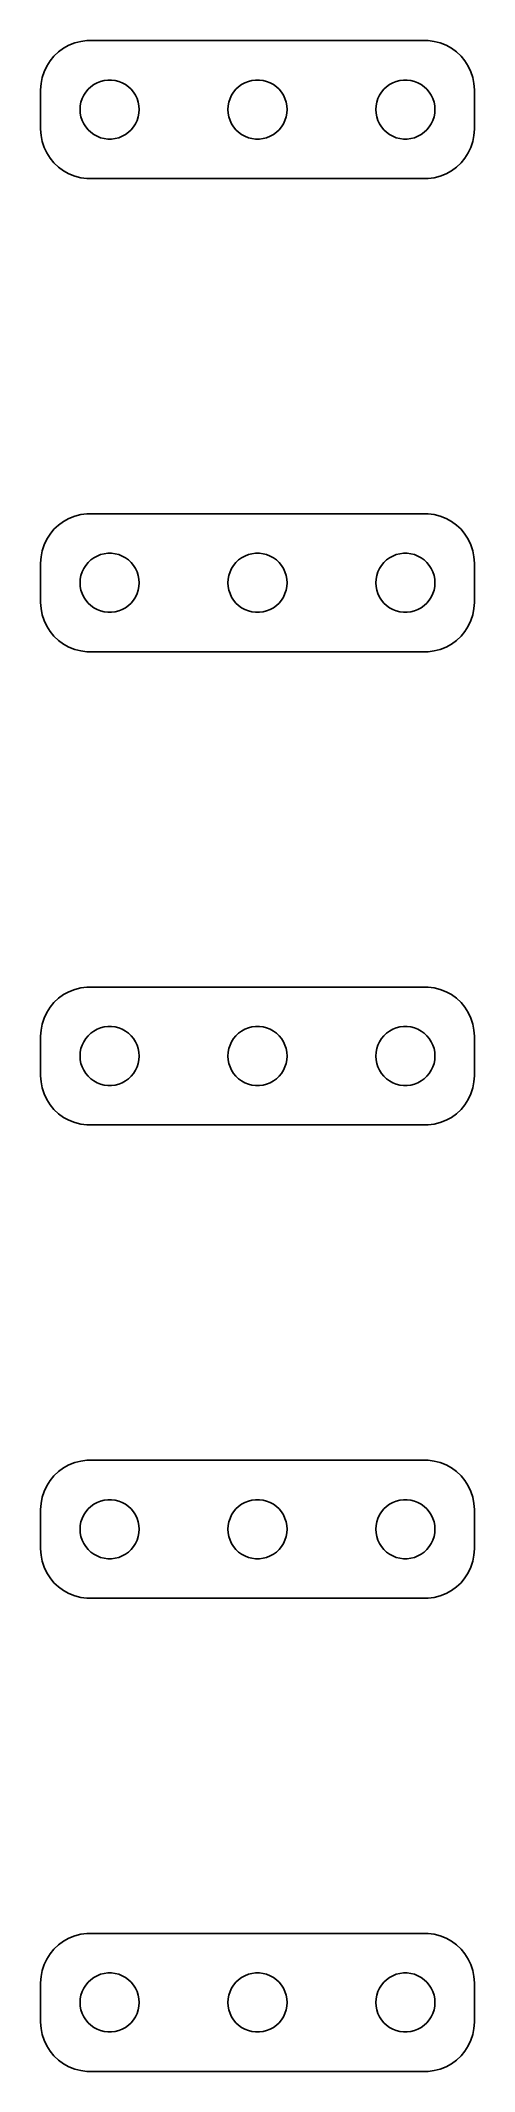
# Model space of a CAD drawing. Header units: metres. Extents: x -11 to 11, y 117 to 219.
import ezdxf

# ---------------------------------------------------------------- set-up
doc = ezdxf.new("R2010")
doc.units = ezdxf.units.M

msp = doc.modelspace()

# ---------------------------------------------------------------- linework, layer by layer
for p, q in [((-9.27254, 219.378), (-9.56444, 219.262)), ((-8.96844, 219.456), (-9.27254, 219.378)), ((-8.65697, 219.495), (-8.96844, 219.456)), ((8.65697, 219.495), (-8.65697, 219.495)), ((8.96844, 219.456), (8.65697, 219.495)), ((9.27254, 219.378), (8.96844, 219.456)), ((9.56444, 219.262), (9.27254, 219.378)), ((-10.5225, 218.469), (-10.6908, 218.204)), ((-10.3224, 218.711), (-10.5225, 218.469)), ((-10.0936, 218.926), (-10.3224, 218.711)), ((-9.83955, 219.111), (-10.0936, 218.926)), ((-9.56444, 219.262), (-9.83955, 219.111)), ((9.83955, 219.111), (9.56444, 219.262)), ((10.0936, 218.926), (9.83955, 219.111)), ((10.3224, 218.711), (10.0936, 218.926)), ((10.5225, 218.469), (10.3224, 218.711)), ((10.6908, 218.204), (10.5225, 218.469)), ((-10.9803, 217.313), (-11, 217)), ((-10.9214, 217.622), (-10.9803, 217.313)), ((-10.8244, 217.92), (-10.9214, 217.622)), ((-10.6908, 218.204), (-10.8244, 217.92)), ((-8.30373, 217.266), (-8.13866, 217.357)), ((-8.13866, 217.357), (-7.96352, 217.427)), ((-7.96352, 217.427), (-7.78107, 217.473)), ((-7.78107, 217.473), (-7.59418, 217.497)), ((-7.59418, 217.497), (-7.40581, 217.497)), ((-7.40581, 217.497), (-7.21892, 217.473)), ((-7.21892, 217.473), (-7.03647, 217.427)), ((-7.03647, 217.427), (-6.86133, 217.357)), ((-6.86133, 217.357), (-6.69626, 217.266)), ((-0.803726, 217.266), (-0.638657, 217.357)), ((-0.638657, 217.357), (-0.463516, 217.427)), ((-0.463516, 217.427), (-0.281067, 217.473)), ((-0.281067, 217.473), (-0.094177, 217.497)), ((-0.094177, 217.497), (0.094177, 217.497)), ((0.094177, 217.497), (0.281067, 217.473)), ((0.281067, 217.473), (0.463516, 217.427)), ((0.463516, 217.427), (0.638657, 217.357)), ((0.638657, 217.357), (0.803726, 217.266)), ((6.69626, 217.266), (6.86133, 217.357)), ((6.86133, 217.357), (7.03647, 217.427)), ((7.03647, 217.427), (7.21892, 217.473)), ((7.21892, 217.473), (7.40581, 217.497)), ((7.40581, 217.497), (7.59418, 217.497)), ((7.59418, 217.497), (7.78107, 217.473)), ((7.78107, 217.473), (7.96352, 217.427)), ((7.96352, 217.427), (8.13866, 217.357)), ((8.13866, 217.357), (8.30373, 217.266)), ((10.8244, 217.92), (10.6908, 218.204)), ((10.9214, 217.622), (10.8244, 217.92)), ((10.9803, 217.313), (10.9214, 217.622)), ((11, 217), (10.9803, 217.313)), ((-11, 217), (-11, 215)), ((-8.98816, 216.188), (-8.95287, 216.373)), ((-8.95287, 216.373), (-8.89465, 216.552)), ((-8.89465, 216.552), (-8.81445, 216.723)), ((-8.81445, 216.723), (-8.71352, 216.882)), ((-8.71352, 216.882), (-8.59344, 217.027)), ((-8.59344, 217.027), (-8.45613, 217.156)), ((-8.45613, 217.156), (-8.30373, 217.266)), ((-6.69626, 217.266), (-6.54385, 217.156)), ((-6.54385, 217.156), (-6.40654, 217.027)), ((-6.40654, 217.027), (-6.28647, 216.882)), ((-6.28647, 216.882), (-6.18553, 216.723)), ((-6.18553, 216.723), (-6.10533, 216.552)), ((-6.10533, 216.552), (-6.04712, 216.373)), ((-6.04712, 216.373), (-6.01183, 216.188)), ((-1.48816, 216.188), (-1.45287, 216.373)), ((-1.45287, 216.373), (-1.39465, 216.552)), ((-1.39465, 216.552), (-1.31445, 216.723)), ((-1.31445, 216.723), (-1.21352, 216.882)), ((-1.21352, 216.882), (-1.09344, 217.027)), ((-1.09344, 217.027), (-0.956131, 217.156)), ((-0.956131, 217.156), (-0.803726, 217.266)), ((0.803726, 217.266), (0.956131, 217.156)), ((0.956131, 217.156), (1.09344, 217.027)), ((1.09344, 217.027), (1.21352, 216.882)), ((1.21352, 216.882), (1.31445, 216.723)), ((1.31445, 216.723), (1.39465, 216.552)), ((1.39465, 216.552), (1.45287, 216.373)), ((1.45287, 216.373), (1.48816, 216.188)), ((6.01183, 216.188), (6.04712, 216.373)), ((6.04712, 216.373), (6.10533, 216.552)), ((6.10533, 216.552), (6.18553, 216.723)), ((6.18553, 216.723), (6.28647, 216.882)), ((6.28647, 216.882), (6.40654, 217.027)), ((6.40654, 217.027), (6.54385, 217.156)), ((6.54385, 217.156), (6.69626, 217.266)), ((8.30373, 217.266), (8.45613, 217.156)), ((8.45613, 217.156), (8.59344, 217.027)), ((8.59344, 217.027), (8.71352, 216.882)), ((8.71352, 216.882), (8.81445, 216.723)), ((8.81445, 216.723), (8.89465, 216.552)), ((8.89465, 216.552), (8.95287, 216.373)), ((8.95287, 216.373), (8.98816, 216.188)), ((11, 215), (11, 217)), ((-9, 216), (-8.98816, 216.188)), ((-8.98816, 215.812), (-9, 216)), ((-8.95287, 215.627), (-8.98816, 215.812)), ((-8.89465, 215.448), (-8.95287, 215.627)), ((-8.81445, 215.277), (-8.89465, 215.448)), ((-8.71352, 215.118), (-8.81445, 215.277)), ((-6.18553, 215.277), (-6.28647, 215.118)), ((-6.10533, 215.448), (-6.18553, 215.277)), ((-6.04712, 215.627), (-6.10533, 215.448)), ((-6.01183, 215.812), (-6.04712, 215.627)), ((-6.01183, 216.188), (-6, 216)), ((-6, 216), (-6.01183, 215.812)), ((-1.5, 216), (-1.48816, 216.188)), ((-1.48816, 215.812), (-1.5, 216)), ((-1.45287, 215.627), (-1.48816, 215.812)), ((-1.39465, 215.448), (-1.45287, 215.627)), ((-1.31445, 215.277), (-1.39465, 215.448)), ((-1.21352, 215.118), (-1.31445, 215.277)), ((1.31445, 215.277), (1.21352, 215.118)), ((1.39465, 215.448), (1.31445, 215.277)), ((1.45287, 215.627), (1.39465, 215.448)), ((1.48816, 215.812), (1.45287, 215.627)), ((1.48816, 216.188), (1.5, 216)), ((1.5, 216), (1.48816, 215.812)), ((6, 216), (6.01183, 216.188)), ((6.01183, 215.812), (6, 216)), ((6.04712, 215.627), (6.01183, 215.812)), ((6.10533, 215.448), (6.04712, 215.627)), ((6.18553, 215.277), (6.10533, 215.448)), ((6.28647, 215.118), (6.18553, 215.277)), ((8.81445, 215.277), (8.71352, 215.118)), ((8.89465, 215.448), (8.81445, 215.277)), ((8.95287, 215.627), (8.89465, 215.448)), ((8.98816, 215.812), (8.95287, 215.627)), ((8.98816, 216.188), (9, 216)), ((9, 216), (8.98816, 215.812)), ((-11, 215), (-10.9803, 214.687)), ((-10.9803, 214.687), (-10.9214, 214.378)), ((-10.9214, 214.378), (-10.8244, 214.08)), ((-8.59344, 214.973), (-8.71352, 215.118)), ((-8.45613, 214.844), (-8.59344, 214.973)), ((-8.30373, 214.734), (-8.45613, 214.844)), ((-8.13866, 214.643), (-8.30373, 214.734)), ((-7.96352, 214.573), (-8.13866, 214.643)), ((-7.78107, 214.527), (-7.96352, 214.573)), ((-7.59418, 214.503), (-7.78107, 214.527)), ((-7.40581, 214.503), (-7.59418, 214.503)), ((-7.21892, 214.527), (-7.40581, 214.503)), ((-7.03647, 214.573), (-7.21892, 214.527)), ((-6.86133, 214.643), (-7.03647, 214.573)), ((-6.69626, 214.734), (-6.86133, 214.643)), ((-6.54385, 214.844), (-6.69626, 214.734)), ((-6.40654, 214.973), (-6.54385, 214.844)), ((-6.28647, 215.118), (-6.40654, 214.973)), ((-1.09344, 214.973), (-1.21352, 215.118)), ((-0.956131, 214.844), (-1.09344, 214.973)), ((-0.803726, 214.734), (-0.956131, 214.844)), ((-0.638657, 214.643), (-0.803726, 214.734)), ((-0.463516, 214.573), (-0.638657, 214.643)), ((-0.281067, 214.527), (-0.463516, 214.573)), ((-0.094177, 214.503), (-0.281067, 214.527)), ((0.094177, 214.503), (-0.094177, 214.503)), ((0.281067, 214.527), (0.094177, 214.503)), ((0.463516, 214.573), (0.281067, 214.527)), ((0.638657, 214.643), (0.463516, 214.573)), ((0.803726, 214.734), (0.638657, 214.643)), ((0.956131, 214.844), (0.803726, 214.734)), ((1.09344, 214.973), (0.956131, 214.844)), ((1.21352, 215.118), (1.09344, 214.973)), ((6.40654, 214.973), (6.28647, 215.118)), ((6.54385, 214.844), (6.40654, 214.973)), ((6.69626, 214.734), (6.54385, 214.844)), ((6.86133, 214.643), (6.69626, 214.734)), ((7.03647, 214.573), (6.86133, 214.643)), ((7.21892, 214.527), (7.03647, 214.573)), ((7.40581, 214.503), (7.21892, 214.527)), ((7.59418, 214.503), (7.40581, 214.503)), ((7.78107, 214.527), (7.59418, 214.503)), ((7.96352, 214.573), (7.78107, 214.527)), ((8.13866, 214.643), (7.96352, 214.573)), ((8.30373, 214.734), (8.13866, 214.643)), ((8.45613, 214.844), (8.30373, 214.734)), ((8.59344, 214.973), (8.45613, 214.844)), ((8.71352, 215.118), (8.59344, 214.973)), ((10.8244, 214.08), (10.9214, 214.378)), ((10.9214, 214.378), (10.9803, 214.687)), ((10.9803, 214.687), (11, 215)), ((-10.8244, 214.08), (-10.6908, 213.796)), ((-10.6908, 213.796), (-10.5225, 213.531)), ((-10.5225, 213.531), (-10.3224, 213.289)), ((-10.3224, 213.289), (-10.0936, 213.074)), ((10.0936, 213.074), (10.3224, 213.289)), ((10.3224, 213.289), (10.5225, 213.531)), ((10.5225, 213.531), (10.6908, 213.796)), ((10.6908, 213.796), (10.8244, 214.08)), ((-10.0936, 213.074), (-9.83955, 212.889)), ((-9.83955, 212.889), (-9.56444, 212.738)), ((-9.56444, 212.738), (-9.27254, 212.622)), ((-9.27254, 212.622), (-8.96844, 212.544)), ((-8.96844, 212.544), (-8.65697, 212.505)), ((-8.65697, 212.505), (8.65697, 212.505)), ((8.65697, 212.505), (8.96844, 212.544)), ((8.96844, 212.544), (9.27254, 212.622)), ((9.27254, 212.622), (9.56444, 212.738)), ((9.56444, 212.738), (9.83955, 212.889)), ((9.83955, 212.889), (10.0936, 213.074)), ((-10.3224, 194.711), (-10.5225, 194.469)), ((-10.0936, 194.926), (-10.3224, 194.711)), ((-9.83955, 195.111), (-10.0936, 194.926)), ((-9.56444, 195.262), (-9.83955, 195.111)), ((-9.27254, 195.378), (-9.56444, 195.262)), ((-8.96844, 195.456), (-9.27254, 195.378)), ((-8.65697, 195.495), (-8.96844, 195.456)), ((8.65697, 195.495), (-8.65697, 195.495)), ((8.96844, 195.456), (8.65697, 195.495)), ((9.27254, 195.378), (8.96844, 195.456)), ((9.56444, 195.262), (9.27254, 195.378)), ((9.83955, 195.111), (9.56444, 195.262)), ((10.0936, 194.926), (9.83955, 195.111)), ((10.3224, 194.711), (10.0936, 194.926)), ((10.5225, 194.469), (10.3224, 194.711)), ((-10.9214, 193.622), (-10.9803, 193.313)), ((-10.8244, 193.92), (-10.9214, 193.622)), ((-10.6908, 194.204), (-10.8244, 193.92)), ((-10.5225, 194.469), (-10.6908, 194.204)), ((10.6908, 194.204), (10.5225, 194.469)), ((10.8244, 193.92), (10.6908, 194.204)), ((10.9214, 193.622), (10.8244, 193.92)), ((10.9803, 193.313), (10.9214, 193.622)), ((-10.9803, 193.313), (-11, 193)), ((-11, 193), (-11, 191)), ((-8.89465, 192.552), (-8.81445, 192.723)), ((-8.81445, 192.723), (-8.71352, 192.882)), ((-8.71352, 192.882), (-8.59344, 193.027)), ((-8.59344, 193.027), (-8.45613, 193.156)), ((-8.45613, 193.156), (-8.30373, 193.266)), ((-8.30373, 193.266), (-8.13866, 193.357)), ((-8.13866, 193.357), (-7.96352, 193.427)), ((-7.96352, 193.427), (-7.78107, 193.473)), ((-7.78107, 193.473), (-7.59418, 193.497)), ((-7.59418, 193.497), (-7.40581, 193.497)), ((-7.40581, 193.497), (-7.21892, 193.473)), ((-7.21892, 193.473), (-7.03647, 193.427)), ((-7.03647, 193.427), (-6.86133, 193.357)), ((-6.86133, 193.357), (-6.69626, 193.266)), ((-6.69626, 193.266), (-6.54385, 193.156)), ((-6.54385, 193.156), (-6.40654, 193.027)), ((-6.40654, 193.027), (-6.28647, 192.882)), ((-6.28647, 192.882), (-6.18553, 192.723)), ((-6.18553, 192.723), (-6.10533, 192.552)), ((-1.39465, 192.552), (-1.31445, 192.723)), ((-1.31445, 192.723), (-1.21352, 192.882)), ((-1.21352, 192.882), (-1.09344, 193.027)), ((-1.09344, 193.027), (-0.956131, 193.156)), ((-0.956131, 193.156), (-0.803726, 193.266)), ((-0.803726, 193.266), (-0.638657, 193.357)), ((-0.638657, 193.357), (-0.463516, 193.427)), ((-0.463516, 193.427), (-0.281067, 193.473)), ((-0.281067, 193.473), (-0.094177, 193.497)), ((-0.094177, 193.497), (0.094177, 193.497)), ((0.094177, 193.497), (0.281067, 193.473)), ((0.281067, 193.473), (0.463516, 193.427)), ((0.463516, 193.427), (0.638657, 193.357)), ((0.638657, 193.357), (0.803726, 193.266)), ((0.803726, 193.266), (0.956131, 193.156)), ((0.956131, 193.156), (1.09344, 193.027)), ((1.09344, 193.027), (1.21352, 192.882)), ((1.21352, 192.882), (1.31445, 192.723)), ((1.31445, 192.723), (1.39465, 192.552)), ((6.10533, 192.552), (6.18553, 192.723)), ((6.18553, 192.723), (6.28647, 192.882)), ((6.28647, 192.882), (6.40654, 193.027)), ((6.40654, 193.027), (6.54385, 193.156)), ((6.54385, 193.156), (6.69626, 193.266)), ((6.69626, 193.266), (6.86133, 193.357)), ((6.86133, 193.357), (7.03647, 193.427)), ((7.03647, 193.427), (7.21892, 193.473)), ((7.21892, 193.473), (7.40581, 193.497)), ((7.40581, 193.497), (7.59418, 193.497)), ((7.59418, 193.497), (7.78107, 193.473)), ((7.78107, 193.473), (7.96352, 193.427)), ((7.96352, 193.427), (8.13866, 193.357)), ((8.13866, 193.357), (8.30373, 193.266)), ((8.30373, 193.266), (8.45613, 193.156)), ((8.45613, 193.156), (8.59344, 193.027)), ((8.59344, 193.027), (8.71352, 192.882)), ((8.71352, 192.882), (8.81445, 192.723)), ((8.81445, 192.723), (8.89465, 192.552)), ((11, 193), (10.9803, 193.313)), ((11, 191), (11, 193)), ((-9, 192), (-8.98816, 192.188)), ((-8.98816, 191.812), (-9, 192)), ((-8.98816, 192.188), (-8.95287, 192.373)), ((-8.95287, 191.627), (-8.98816, 191.812)), ((-8.95287, 192.373), (-8.89465, 192.552)), ((-8.89465, 191.448), (-8.95287, 191.627)), ((-6.10533, 192.552), (-6.04712, 192.373)), ((-6.04712, 191.627), (-6.10533, 191.448)), ((-6.04712, 192.373), (-6.01183, 192.188)), ((-6.01183, 191.812), (-6.04712, 191.627)), ((-6.01183, 192.188), (-6, 192)), ((-6, 192), (-6.01183, 191.812)), ((-1.5, 192), (-1.48816, 192.188)), ((-1.48816, 191.812), (-1.5, 192)), ((-1.48816, 192.188), (-1.45287, 192.373)), ((-1.45287, 191.627), (-1.48816, 191.812)), ((-1.45287, 192.373), (-1.39465, 192.552)), ((-1.39465, 191.448), (-1.45287, 191.627)), ((1.39465, 192.552), (1.45287, 192.373)), ((1.45287, 191.627), (1.39465, 191.448)), ((1.45287, 192.373), (1.48816, 192.188)), ((1.48816, 191.812), (1.45287, 191.627)), ((1.48816, 192.188), (1.5, 192)), ((1.5, 192), (1.48816, 191.812)), ((6, 192), (6.01183, 192.188)), ((6.01183, 191.812), (6, 192)), ((6.01183, 192.188), (6.04712, 192.373)), ((6.04712, 191.627), (6.01183, 191.812)), ((6.04712, 192.373), (6.10533, 192.552)), ((6.10533, 191.448), (6.04712, 191.627)), ((8.89465, 192.552), (8.95287, 192.373)), ((8.95287, 191.627), (8.89465, 191.448)), ((8.95287, 192.373), (8.98816, 192.188)), ((8.98816, 191.812), (8.95287, 191.627)), ((8.98816, 192.188), (9, 192)), ((9, 192), (8.98816, 191.812)), ((-11, 191), (-10.9803, 190.687)), ((-10.9803, 190.687), (-10.9214, 190.378)), ((-8.81445, 191.277), (-8.89465, 191.448)), ((-8.71352, 191.118), (-8.81445, 191.277)), ((-8.59344, 190.973), (-8.71352, 191.118)), ((-8.45613, 190.844), (-8.59344, 190.973)), ((-8.30373, 190.734), (-8.45613, 190.844)), ((-8.13866, 190.643), (-8.30373, 190.734)), ((-7.96352, 190.573), (-8.13866, 190.643)), ((-7.78107, 190.527), (-7.96352, 190.573)), ((-7.03647, 190.573), (-7.21892, 190.527)), ((-6.86133, 190.643), (-7.03647, 190.573)), ((-6.69626, 190.734), (-6.86133, 190.643)), ((-6.54385, 190.844), (-6.69626, 190.734)), ((-6.40654, 190.973), (-6.54385, 190.844)), ((-6.28647, 191.118), (-6.40654, 190.973)), ((-6.18553, 191.277), (-6.28647, 191.118)), ((-6.10533, 191.448), (-6.18553, 191.277)), ((-1.31445, 191.277), (-1.39465, 191.448)), ((-1.21352, 191.118), (-1.31445, 191.277)), ((-1.09344, 190.973), (-1.21352, 191.118)), ((-0.956131, 190.844), (-1.09344, 190.973)), ((-0.803726, 190.734), (-0.956131, 190.844)), ((-0.638657, 190.643), (-0.803726, 190.734)), ((-0.463516, 190.573), (-0.638657, 190.643)), ((-0.281067, 190.527), (-0.463516, 190.573)), ((0.463516, 190.573), (0.281067, 190.527)), ((0.638657, 190.643), (0.463516, 190.573)), ((0.803726, 190.734), (0.638657, 190.643)), ((0.956131, 190.844), (0.803726, 190.734)), ((1.09344, 190.973), (0.956131, 190.844)), ((1.21352, 191.118), (1.09344, 190.973)), ((1.31445, 191.277), (1.21352, 191.118)), ((1.39465, 191.448), (1.31445, 191.277)), ((6.18553, 191.277), (6.10533, 191.448)), ((6.28647, 191.118), (6.18553, 191.277)), ((6.40654, 190.973), (6.28647, 191.118)), ((6.54385, 190.844), (6.40654, 190.973)), ((6.69626, 190.734), (6.54385, 190.844)), ((6.86133, 190.643), (6.69626, 190.734)), ((7.03647, 190.573), (6.86133, 190.643)), ((7.21892, 190.527), (7.03647, 190.573)), ((7.96352, 190.573), (7.78107, 190.527)), ((8.13866, 190.643), (7.96352, 190.573)), ((8.30373, 190.734), (8.13866, 190.643)), ((8.45613, 190.844), (8.30373, 190.734)), ((8.59344, 190.973), (8.45613, 190.844)), ((8.71352, 191.118), (8.59344, 190.973)), ((8.81445, 191.277), (8.71352, 191.118)), ((8.89465, 191.448), (8.81445, 191.277)), ((10.9214, 190.378), (10.9803, 190.687)), ((10.9803, 190.687), (11, 191)), ((-10.9214, 190.378), (-10.8244, 190.08)), ((-10.8244, 190.08), (-10.6908, 189.796)), ((-10.6908, 189.796), (-10.5225, 189.531)), ((-10.5225, 189.531), (-10.3224, 189.289)), ((-7.59418, 190.503), (-7.78107, 190.527)), ((-7.40581, 190.503), (-7.59418, 190.503)), ((-7.21892, 190.527), (-7.40581, 190.503)), ((-0.094177, 190.503), (-0.281067, 190.527)), ((0.094177, 190.503), (-0.094177, 190.503)), ((0.281067, 190.527), (0.094177, 190.503)), ((7.40581, 190.503), (7.21892, 190.527)), ((7.59418, 190.503), (7.40581, 190.503)), ((7.78107, 190.527), (7.59418, 190.503)), ((10.3224, 189.289), (10.5225, 189.531)), ((10.5225, 189.531), (10.6908, 189.796)), ((10.6908, 189.796), (10.8244, 190.08)), ((10.8244, 190.08), (10.9214, 190.378)), ((-10.3224, 189.289), (-10.0936, 189.074)), ((-10.0936, 189.074), (-9.83955, 188.889)), ((-9.83955, 188.889), (-9.56444, 188.738)), ((-9.56444, 188.738), (-9.27254, 188.622)), ((-9.27254, 188.622), (-8.96844, 188.544)), ((-8.96844, 188.544), (-8.65697, 188.505)), ((-8.65697, 188.505), (8.65697, 188.505)), ((8.65697, 188.505), (8.96844, 188.544)), ((8.96844, 188.544), (9.27254, 188.622)), ((9.27254, 188.622), (9.56444, 188.738)), ((9.56444, 188.738), (9.83955, 188.889)), ((9.83955, 188.889), (10.0936, 189.074)), ((10.0936, 189.074), (10.3224, 189.289)), ((-9.83955, 171.111), (-10.0936, 170.926)), ((-9.56444, 171.262), (-9.83955, 171.111)), ((-9.27254, 171.378), (-9.56444, 171.262)), ((-8.96844, 171.456), (-9.27254, 171.378)), ((-8.65697, 171.495), (-8.96844, 171.456)), ((8.65697, 171.495), (-8.65697, 171.495)), ((8.96844, 171.456), (8.65697, 171.495)), ((9.27254, 171.378), (8.96844, 171.456)), ((9.56444, 171.262), (9.27254, 171.378)), ((9.83955, 171.111), (9.56444, 171.262)), ((10.0936, 170.926), (9.83955, 171.111)), ((-10.6908, 170.204), (-10.8244, 169.92)), ((-10.5225, 170.469), (-10.6908, 170.204)), ((-10.3224, 170.711), (-10.5225, 170.469)), ((-10.0936, 170.926), (-10.3224, 170.711)), ((10.3224, 170.711), (10.0936, 170.926)), ((10.5225, 170.469), (10.3224, 170.711)), ((10.6908, 170.204), (10.5225, 170.469)), ((10.8244, 169.92), (10.6908, 170.204)), ((-10.9803, 169.313), (-11, 169)), ((-11, 169), (-11, 167)), ((-10.9214, 169.622), (-10.9803, 169.313)), ((-10.8244, 169.92), (-10.9214, 169.622)), ((-8.71352, 168.882), (-8.59344, 169.027)), ((-8.59344, 169.027), (-8.45613, 169.156)), ((-8.45613, 169.156), (-8.30373, 169.266)), ((-8.30373, 169.266), (-8.13866, 169.357)), ((-8.13866, 169.357), (-7.96352, 169.427)), ((-7.96352, 169.427), (-7.78107, 169.473)), ((-7.78107, 169.473), (-7.59418, 169.497)), ((-7.59418, 169.497), (-7.40581, 169.497)), ((-7.40581, 169.497), (-7.21892, 169.473)), ((-7.21892, 169.473), (-7.03647, 169.427)), ((-7.03647, 169.427), (-6.86133, 169.357)), ((-6.86133, 169.357), (-6.69626, 169.266)), ((-6.69626, 169.266), (-6.54385, 169.156)), ((-6.54385, 169.156), (-6.40654, 169.027)), ((-6.40654, 169.027), (-6.28647, 168.882)), ((-1.21352, 168.882), (-1.09344, 169.027)), ((-1.09344, 169.027), (-0.956131, 169.156)), ((-0.956131, 169.156), (-0.803726, 169.266)), ((-0.803726, 169.266), (-0.638657, 169.357)), ((-0.638657, 169.357), (-0.463516, 169.427)), ((-0.463516, 169.427), (-0.281067, 169.473)), ((-0.281067, 169.473), (-0.094177, 169.497)), ((-0.094177, 169.497), (0.094177, 169.497)), ((0.094177, 169.497), (0.281067, 169.473)), ((0.281067, 169.473), (0.463516, 169.427)), ((0.463516, 169.427), (0.638657, 169.357)), ((0.638657, 169.357), (0.803726, 169.266)), ((0.803726, 169.266), (0.956131, 169.156)), ((0.956131, 169.156), (1.09344, 169.027)), ((1.09344, 169.027), (1.21352, 168.882)), ((6.28647, 168.882), (6.40654, 169.027)), ((6.40654, 169.027), (6.54385, 169.156)), ((6.54385, 169.156), (6.69626, 169.266)), ((6.69626, 169.266), (6.86133, 169.357)), ((6.86133, 169.357), (7.03647, 169.427)), ((7.03647, 169.427), (7.21892, 169.473)), ((7.21892, 169.473), (7.40581, 169.497)), ((7.40581, 169.497), (7.59418, 169.497)), ((7.59418, 169.497), (7.78107, 169.473)), ((7.78107, 169.473), (7.96352, 169.427)), ((7.96352, 169.427), (8.13866, 169.357)), ((8.13866, 169.357), (8.30373, 169.266)), ((8.30373, 169.266), (8.45613, 169.156)), ((8.45613, 169.156), (8.59344, 169.027)), ((8.59344, 169.027), (8.71352, 168.882)), ((10.9214, 169.622), (10.8244, 169.92)), ((10.9803, 169.313), (10.9214, 169.622)), ((11, 169), (10.9803, 169.313)), ((11, 167), (11, 169)), ((-9, 168), (-8.98816, 168.188)), ((-8.98816, 167.812), (-9, 168)), ((-8.98816, 168.188), (-8.95287, 168.373)), ((-8.95287, 168.373), (-8.89465, 168.552)), ((-8.89465, 168.552), (-8.81445, 168.723)), ((-8.81445, 168.723), (-8.71352, 168.882)), ((-6.28647, 168.882), (-6.18553, 168.723)), ((-6.18553, 168.723), (-6.10533, 168.552)), ((-6.10533, 168.552), (-6.04712, 168.373)), ((-6.04712, 168.373), (-6.01183, 168.188)), ((-6.01183, 168.188), (-6, 168)), ((-6, 168), (-6.01183, 167.812)), ((-1.5, 168), (-1.48816, 168.188)), ((-1.48816, 167.812), (-1.5, 168)), ((-1.48816, 168.188), (-1.45287, 168.373)), ((-1.45287, 168.373), (-1.39465, 168.552)), ((-1.39465, 168.552), (-1.31445, 168.723)), ((-1.31445, 168.723), (-1.21352, 168.882)), ((1.21352, 168.882), (1.31445, 168.723)), ((1.31445, 168.723), (1.39465, 168.552)), ((1.39465, 168.552), (1.45287, 168.373)), ((1.45287, 168.373), (1.48816, 168.188)), ((1.48816, 168.188), (1.5, 168)), ((1.5, 168), (1.48816, 167.812)), ((6, 168), (6.01183, 168.188)), ((6.01183, 167.812), (6, 168)), ((6.01183, 168.188), (6.04712, 168.373)), ((6.04712, 168.373), (6.10533, 168.552)), ((6.10533, 168.552), (6.18553, 168.723)), ((6.18553, 168.723), (6.28647, 168.882)), ((8.71352, 168.882), (8.81445, 168.723)), ((8.81445, 168.723), (8.89465, 168.552)), ((8.89465, 168.552), (8.95287, 168.373)), ((8.95287, 168.373), (8.98816, 168.188)), ((8.98816, 168.188), (9, 168)), ((9, 168), (8.98816, 167.812)), ((-11, 167), (-10.9803, 166.687)), ((-8.95287, 167.627), (-8.98816, 167.812)), ((-8.89465, 167.448), (-8.95287, 167.627)), ((-8.81445, 167.277), (-8.89465, 167.448)), ((-8.71352, 167.118), (-8.81445, 167.277)), ((-8.59344, 166.973), (-8.71352, 167.118)), ((-8.45613, 166.844), (-8.59344, 166.973)), ((-8.30373, 166.734), (-8.45613, 166.844)), ((-6.54385, 166.844), (-6.69626, 166.734)), ((-6.40654, 166.973), (-6.54385, 166.844)), ((-6.28647, 167.118), (-6.40654, 166.973)), ((-6.18553, 167.277), (-6.28647, 167.118)), ((-6.10533, 167.448), (-6.18553, 167.277)), ((-6.04712, 167.627), (-6.10533, 167.448)), ((-6.01183, 167.812), (-6.04712, 167.627)), ((-1.45287, 167.627), (-1.48816, 167.812)), ((-1.39465, 167.448), (-1.45287, 167.627)), ((-1.31445, 167.277), (-1.39465, 167.448)), ((-1.21352, 167.118), (-1.31445, 167.277)), ((-1.09344, 166.973), (-1.21352, 167.118)), ((-0.956131, 166.844), (-1.09344, 166.973)), ((-0.803726, 166.734), (-0.956131, 166.844)), ((0.956131, 166.844), (0.803726, 166.734)), ((1.09344, 166.973), (0.956131, 166.844)), ((1.21352, 167.118), (1.09344, 166.973)), ((1.31445, 167.277), (1.21352, 167.118)), ((1.39465, 167.448), (1.31445, 167.277)), ((1.45287, 167.627), (1.39465, 167.448)), ((1.48816, 167.812), (1.45287, 167.627)), ((6.04712, 167.627), (6.01183, 167.812)), ((6.10533, 167.448), (6.04712, 167.627)), ((6.18553, 167.277), (6.10533, 167.448)), ((6.28647, 167.118), (6.18553, 167.277)), ((6.40654, 166.973), (6.28647, 167.118)), ((6.54385, 166.844), (6.40654, 166.973)), ((6.69626, 166.734), (6.54385, 166.844)), ((8.45613, 166.844), (8.30373, 166.734)), ((8.59344, 166.973), (8.45613, 166.844)), ((8.71352, 167.118), (8.59344, 166.973)), ((8.81445, 167.277), (8.71352, 167.118)), ((8.89465, 167.448), (8.81445, 167.277)), ((8.95287, 167.627), (8.89465, 167.448)), ((8.98816, 167.812), (8.95287, 167.627)), ((10.9803, 166.687), (11, 167)), ((-10.9803, 166.687), (-10.9214, 166.378)), ((-10.9214, 166.378), (-10.8244, 166.08)), ((-10.8244, 166.08), (-10.6908, 165.796)), ((-8.13866, 166.643), (-8.30373, 166.734)), ((-7.96352, 166.573), (-8.13866, 166.643)), ((-7.78107, 166.527), (-7.96352, 166.573)), ((-7.59418, 166.503), (-7.78107, 166.527)), ((-7.40581, 166.503), (-7.59418, 166.503)), ((-7.21892, 166.527), (-7.40581, 166.503)), ((-7.03647, 166.573), (-7.21892, 166.527)), ((-6.86133, 166.643), (-7.03647, 166.573)), ((-6.69626, 166.734), (-6.86133, 166.643)), ((-0.638657, 166.643), (-0.803726, 166.734)), ((-0.463516, 166.573), (-0.638657, 166.643)), ((-0.281067, 166.527), (-0.463516, 166.573)), ((-0.094177, 166.503), (-0.281067, 166.527)), ((0.094177, 166.503), (-0.094177, 166.503)), ((0.281067, 166.527), (0.094177, 166.503)), ((0.463516, 166.573), (0.281067, 166.527)), ((0.638657, 166.643), (0.463516, 166.573)), ((0.803726, 166.734), (0.638657, 166.643)), ((6.86133, 166.643), (6.69626, 166.734)), ((7.03647, 166.573), (6.86133, 166.643)), ((7.21892, 166.527), (7.03647, 166.573)), ((7.40581, 166.503), (7.21892, 166.527)), ((7.59418, 166.503), (7.40581, 166.503)), ((7.78107, 166.527), (7.59418, 166.503)), ((7.96352, 166.573), (7.78107, 166.527)), ((8.13866, 166.643), (7.96352, 166.573)), ((8.30373, 166.734), (8.13866, 166.643)), ((10.6908, 165.796), (10.8244, 166.08)), ((10.8244, 166.08), (10.9214, 166.378)), ((10.9214, 166.378), (10.9803, 166.687)), ((-10.6908, 165.796), (-10.5225, 165.531)), ((-10.5225, 165.531), (-10.3224, 165.289)), ((-10.3224, 165.289), (-10.0936, 165.074)), ((-10.0936, 165.074), (-9.83955, 164.889)), ((-9.83955, 164.889), (-9.56444, 164.738)), ((9.56444, 164.738), (9.83955, 164.889)), ((9.83955, 164.889), (10.0936, 165.074)), ((10.0936, 165.074), (10.3224, 165.289)), ((10.3224, 165.289), (10.5225, 165.531)), ((10.5225, 165.531), (10.6908, 165.796)), ((-9.56444, 164.738), (-9.27254, 164.622)), ((-9.27254, 164.622), (-8.96844, 164.544)), ((-8.96844, 164.544), (-8.65697, 164.505)), ((-8.65697, 164.505), (8.65697, 164.505)), ((8.65697, 164.505), (8.96844, 164.544)), ((8.96844, 164.544), (9.27254, 164.622)), ((9.27254, 164.622), (9.56444, 164.738)), ((-9.27254, 147.378), (-9.56444, 147.262)), ((-8.96844, 147.456), (-9.27254, 147.378)), ((-8.65697, 147.495), (-8.96844, 147.456)), ((8.65697, 147.495), (-8.65697, 147.495)), ((8.96844, 147.456), (8.65697, 147.495)), ((9.27254, 147.378), (8.96844, 147.456)), ((9.56444, 147.262), (9.27254, 147.378)), ((-10.5225, 146.469), (-10.6908, 146.204)), ((-10.3224, 146.711), (-10.5225, 146.469)), ((-10.0936, 146.926), (-10.3224, 146.711)), ((-9.83955, 147.111), (-10.0936, 146.926)), ((-9.56444, 147.262), (-9.83955, 147.111)), ((9.83955, 147.111), (9.56444, 147.262)), ((10.0936, 146.926), (9.83955, 147.111)), ((10.3224, 146.711), (10.0936, 146.926)), ((10.5225, 146.469), (10.3224, 146.711)), ((10.6908, 146.204), (10.5225, 146.469)), ((-10.9803, 145.313), (-11, 145)), ((-10.9214, 145.622), (-10.9803, 145.313)), ((-10.8244, 145.92), (-10.9214, 145.622)), ((-10.6908, 146.204), (-10.8244, 145.92)), ((-8.45613, 145.156), (-8.30373, 145.266)), ((-8.30373, 145.266), (-8.13866, 145.357)), ((-8.13866, 145.357), (-7.96352, 145.427)), ((-7.96352, 145.427), (-7.78107, 145.473)), ((-7.78107, 145.473), (-7.59418, 145.497)), ((-7.59418, 145.497), (-7.40581, 145.497)), ((-7.40581, 145.497), (-7.21892, 145.473)), ((-7.21892, 145.473), (-7.03647, 145.427)), ((-7.03647, 145.427), (-6.86133, 145.357)), ((-6.86133, 145.357), (-6.69626, 145.266)), ((-6.69626, 145.266), (-6.54385, 145.156)), ((-0.956131, 145.156), (-0.803726, 145.266)), ((-0.803726, 145.266), (-0.638657, 145.357)), ((-0.638657, 145.357), (-0.463516, 145.427)), ((-0.463516, 145.427), (-0.281067, 145.473)), ((-0.281067, 145.473), (-0.094177, 145.497)), ((-0.094177, 145.497), (0.094177, 145.497)), ((0.094177, 145.497), (0.281067, 145.473)), ((0.281067, 145.473), (0.463516, 145.427)), ((0.463516, 145.427), (0.638657, 145.357)), ((0.638657, 145.357), (0.803726, 145.266)), ((0.803726, 145.266), (0.956131, 145.156)), ((6.54385, 145.156), (6.69626, 145.266)), ((6.69626, 145.266), (6.86133, 145.357)), ((6.86133, 145.357), (7.03647, 145.427)), ((7.03647, 145.427), (7.21892, 145.473)), ((7.21892, 145.473), (7.40581, 145.497)), ((7.40581, 145.497), (7.59418, 145.497)), ((7.59418, 145.497), (7.78107, 145.473)), ((7.78107, 145.473), (7.96352, 145.427)), ((7.96352, 145.427), (8.13866, 145.357)), ((8.13866, 145.357), (8.30373, 145.266)), ((8.30373, 145.266), (8.45613, 145.156)), ((10.8244, 145.92), (10.6908, 146.204)), ((10.9214, 145.622), (10.8244, 145.92)), ((10.9803, 145.313), (10.9214, 145.622)), ((11, 145), (10.9803, 145.313)), ((-11, 145), (-11, 143)), ((-9, 144), (-8.98816, 144.188)), ((-8.98816, 144.188), (-8.95287, 144.373)), ((-8.95287, 144.373), (-8.89465, 144.552)), ((-8.89465, 144.552), (-8.81445, 144.723)), ((-8.81445, 144.723), (-8.71352, 144.882)), ((-8.71352, 144.882), (-8.59344, 145.027)), ((-8.59344, 145.027), (-8.45613, 145.156)), ((-6.54385, 145.156), (-6.40654, 145.027)), ((-6.40654, 145.027), (-6.28647, 144.882)), ((-6.28647, 144.882), (-6.18553, 144.723)), ((-6.18553, 144.723), (-6.10533, 144.552)), ((-6.10533, 144.552), (-6.04712, 144.373)), ((-6.04712, 144.373), (-6.01183, 144.188)), ((-6.01183, 144.188), (-6, 144)), ((-1.5, 144), (-1.48816, 144.188)), ((-1.48816, 144.188), (-1.45287, 144.373)), ((-1.45287, 144.373), (-1.39465, 144.552)), ((-1.39465, 144.552), (-1.31445, 144.723)), ((-1.31445, 144.723), (-1.21352, 144.882)), ((-1.21352, 144.882), (-1.09344, 145.027)), ((-1.09344, 145.027), (-0.956131, 145.156)), ((0.956131, 145.156), (1.09344, 145.027)), ((1.09344, 145.027), (1.21352, 144.882)), ((1.21352, 144.882), (1.31445, 144.723)), ((1.31445, 144.723), (1.39465, 144.552)), ((1.39465, 144.552), (1.45287, 144.373)), ((1.45287, 144.373), (1.48816, 144.188)), ((1.48816, 144.188), (1.5, 144)), ((6, 144), (6.01183, 144.188)), ((6.01183, 144.188), (6.04712, 144.373)), ((6.04712, 144.373), (6.10533, 144.552)), ((6.10533, 144.552), (6.18553, 144.723)), ((6.18553, 144.723), (6.28647, 144.882)), ((6.28647, 144.882), (6.40654, 145.027)), ((6.40654, 145.027), (6.54385, 145.156)), ((8.45613, 145.156), (8.59344, 145.027)), ((8.59344, 145.027), (8.71352, 144.882)), ((8.71352, 144.882), (8.81445, 144.723)), ((8.81445, 144.723), (8.89465, 144.552)), ((8.89465, 144.552), (8.95287, 144.373)), ((8.95287, 144.373), (8.98816, 144.188)), ((8.98816, 144.188), (9, 144)), ((11, 143), (11, 145)), ((-8.98816, 143.812), (-9, 144)), ((-8.95287, 143.627), (-8.98816, 143.812)), ((-8.89465, 143.448), (-8.95287, 143.627)), ((-8.81445, 143.277), (-8.89465, 143.448)), ((-8.71352, 143.118), (-8.81445, 143.277)), ((-6.18553, 143.277), (-6.28647, 143.118)), ((-6.10533, 143.448), (-6.18553, 143.277)), ((-6.04712, 143.627), (-6.10533, 143.448)), ((-6.01183, 143.812), (-6.04712, 143.627)), ((-6, 144), (-6.01183, 143.812)), ((-1.48816, 143.812), (-1.5, 144)), ((-1.45287, 143.627), (-1.48816, 143.812)), ((-1.39465, 143.448), (-1.45287, 143.627)), ((-1.31445, 143.277), (-1.39465, 143.448)), ((-1.21352, 143.118), (-1.31445, 143.277)), ((1.31445, 143.277), (1.21352, 143.118)), ((1.39465, 143.448), (1.31445, 143.277)), ((1.45287, 143.627), (1.39465, 143.448)), ((1.48816, 143.812), (1.45287, 143.627)), ((1.5, 144), (1.48816, 143.812)), ((6.01183, 143.812), (6, 144)), ((6.04712, 143.627), (6.01183, 143.812)), ((6.10533, 143.448), (6.04712, 143.627)), ((6.18553, 143.277), (6.10533, 143.448)), ((6.28647, 143.118), (6.18553, 143.277)), ((8.81445, 143.277), (8.71352, 143.118)), ((8.89465, 143.448), (8.81445, 143.277)), ((8.95287, 143.627), (8.89465, 143.448)), ((8.98816, 143.812), (8.95287, 143.627)), ((9, 144), (8.98816, 143.812)), ((-11, 143), (-10.9803, 142.687)), ((-10.9803, 142.687), (-10.9214, 142.378)), ((-10.9214, 142.378), (-10.8244, 142.08)), ((-8.59344, 142.973), (-8.71352, 143.118)), ((-8.45613, 142.844), (-8.59344, 142.973)), ((-8.30373, 142.734), (-8.45613, 142.844)), ((-8.13866, 142.643), (-8.30373, 142.734)), ((-7.96352, 142.573), (-8.13866, 142.643)), ((-7.78107, 142.527), (-7.96352, 142.573)), ((-7.59418, 142.503), (-7.78107, 142.527)), ((-7.40581, 142.503), (-7.59418, 142.503)), ((-7.21892, 142.527), (-7.40581, 142.503)), ((-7.03647, 142.573), (-7.21892, 142.527)), ((-6.86133, 142.643), (-7.03647, 142.573)), ((-6.69626, 142.734), (-6.86133, 142.643)), ((-6.54385, 142.844), (-6.69626, 142.734)), ((-6.40654, 142.973), (-6.54385, 142.844)), ((-6.28647, 143.118), (-6.40654, 142.973)), ((-1.09344, 142.973), (-1.21352, 143.118)), ((-0.956131, 142.844), (-1.09344, 142.973)), ((-0.803726, 142.734), (-0.956131, 142.844)), ((-0.638657, 142.643), (-0.803726, 142.734)), ((-0.463516, 142.573), (-0.638657, 142.643)), ((-0.281067, 142.527), (-0.463516, 142.573)), ((-0.094177, 142.503), (-0.281067, 142.527)), ((0.094177, 142.503), (-0.094177, 142.503)), ((0.281067, 142.527), (0.094177, 142.503)), ((0.463516, 142.573), (0.281067, 142.527)), ((0.638657, 142.643), (0.463516, 142.573)), ((0.803726, 142.734), (0.638657, 142.643)), ((0.956131, 142.844), (0.803726, 142.734)), ((1.09344, 142.973), (0.956131, 142.844)), ((1.21352, 143.118), (1.09344, 142.973)), ((6.40654, 142.973), (6.28647, 143.118)), ((6.54385, 142.844), (6.40654, 142.973)), ((6.69626, 142.734), (6.54385, 142.844)), ((6.86133, 142.643), (6.69626, 142.734)), ((7.03647, 142.573), (6.86133, 142.643)), ((7.21892, 142.527), (7.03647, 142.573)), ((7.40581, 142.503), (7.21892, 142.527)), ((7.59418, 142.503), (7.40581, 142.503)), ((7.78107, 142.527), (7.59418, 142.503)), ((7.96352, 142.573), (7.78107, 142.527)), ((8.13866, 142.643), (7.96352, 142.573)), ((8.30373, 142.734), (8.13866, 142.643)), ((8.45613, 142.844), (8.30373, 142.734)), ((8.59344, 142.973), (8.45613, 142.844)), ((8.71352, 143.118), (8.59344, 142.973)), ((10.8244, 142.08), (10.9214, 142.378)), ((10.9214, 142.378), (10.9803, 142.687)), ((10.9803, 142.687), (11, 143)), ((-10.8244, 142.08), (-10.6908, 141.796)), ((-10.6908, 141.796), (-10.5225, 141.531)), ((-10.5225, 141.531), (-10.3224, 141.289)), ((-10.3224, 141.289), (-10.0936, 141.074)), ((10.0936, 141.074), (10.3224, 141.289)), ((10.3224, 141.289), (10.5225, 141.531)), ((10.5225, 141.531), (10.6908, 141.796)), ((10.6908, 141.796), (10.8244, 142.08)), ((-10.0936, 141.074), (-9.83955, 140.889)), ((-9.83955, 140.889), (-9.56444, 140.738)), ((-9.56444, 140.738), (-9.27254, 140.622)), ((-9.27254, 140.622), (-8.96844, 140.544)), ((-8.96844, 140.544), (-8.65697, 140.505)), ((-8.65697, 140.505), (8.65697, 140.505)), ((8.65697, 140.505), (8.96844, 140.544)), ((8.96844, 140.544), (9.27254, 140.622)), ((9.27254, 140.622), (9.56444, 140.738)), ((9.56444, 140.738), (9.83955, 140.889)), ((9.83955, 140.889), (10.0936, 141.074)), ((-10.3224, 122.711), (-10.5225, 122.469)), ((-10.0936, 122.926), (-10.3224, 122.711)), ((-9.83955, 123.111), (-10.0936, 122.926)), ((-9.56444, 123.262), (-9.83955, 123.111)), ((-9.27254, 123.378), (-9.56444, 123.262)), ((-8.96844, 123.456), (-9.27254, 123.378)), ((-8.65697, 123.495), (-8.96844, 123.456)), ((8.65697, 123.495), (-8.65697, 123.495)), ((8.96844, 123.456), (8.65697, 123.495)), ((9.27254, 123.378), (8.96844, 123.456)), ((9.56444, 123.262), (9.27254, 123.378)), ((9.83955, 123.111), (9.56444, 123.262)), ((10.0936, 122.926), (9.83955, 123.111)), ((10.3224, 122.711), (10.0936, 122.926)), ((10.5225, 122.469), (10.3224, 122.711)), ((-10.9214, 121.622), (-10.9803, 121.313)), ((-10.8244, 121.92), (-10.9214, 121.622)), ((-10.6908, 122.204), (-10.8244, 121.92)), ((-10.5225, 122.469), (-10.6908, 122.204)), ((10.6908, 122.204), (10.5225, 122.469)), ((10.8244, 121.92), (10.6908, 122.204)), ((10.9214, 121.622), (10.8244, 121.92)), ((10.9803, 121.313), (10.9214, 121.622)), ((-10.9803, 121.313), (-11, 121)), ((-11, 121), (-11, 119)), ((-8.95287, 120.373), (-8.89465, 120.552)), ((-8.89465, 120.552), (-8.81445, 120.723)), ((-8.81445, 120.723), (-8.71352, 120.882)), ((-8.71352, 120.882), (-8.59344, 121.027)), ((-8.59344, 121.027), (-8.45613, 121.156)), ((-8.45613, 121.156), (-8.30373, 121.266)), ((-8.30373, 121.266), (-8.13866, 121.357)), ((-8.13866, 121.357), (-7.96352, 121.427)), ((-7.96352, 121.427), (-7.78107, 121.473)), ((-7.78107, 121.473), (-7.59418, 121.497)), ((-7.59418, 121.497), (-7.40581, 121.497)), ((-7.40581, 121.497), (-7.21892, 121.473)), ((-7.21892, 121.473), (-7.03647, 121.427)), ((-7.03647, 121.427), (-6.86133, 121.357)), ((-6.86133, 121.357), (-6.69626, 121.266)), ((-6.69626, 121.266), (-6.54385, 121.156)), ((-6.54385, 121.156), (-6.40654, 121.027)), ((-6.40654, 121.027), (-6.28647, 120.882)), ((-6.28647, 120.882), (-6.18553, 120.723)), ((-6.18553, 120.723), (-6.10533, 120.552)), ((-6.10533, 120.552), (-6.04712, 120.373)), ((-1.45287, 120.373), (-1.39465, 120.552)), ((-1.39465, 120.552), (-1.31445, 120.723)), ((-1.31445, 120.723), (-1.21352, 120.882)), ((-1.21352, 120.882), (-1.09344, 121.027)), ((-1.09344, 121.027), (-0.956131, 121.156)), ((-0.956131, 121.156), (-0.803726, 121.266)), ((-0.803726, 121.266), (-0.638657, 121.357)), ((-0.638657, 121.357), (-0.463516, 121.427)), ((-0.463516, 121.427), (-0.281067, 121.473)), ((-0.281067, 121.473), (-0.094177, 121.497)), ((-0.094177, 121.497), (0.094177, 121.497)), ((0.094177, 121.497), (0.281067, 121.473)), ((0.281067, 121.473), (0.463516, 121.427)), ((0.463516, 121.427), (0.638657, 121.357)), ((0.638657, 121.357), (0.803726, 121.266)), ((0.803726, 121.266), (0.956131, 121.156)), ((0.956131, 121.156), (1.09344, 121.027)), ((1.09344, 121.027), (1.21352, 120.882)), ((1.21352, 120.882), (1.31445, 120.723)), ((1.31445, 120.723), (1.39465, 120.552)), ((1.39465, 120.552), (1.45287, 120.373)), ((6.04712, 120.373), (6.10533, 120.552)), ((6.10533, 120.552), (6.18553, 120.723)), ((6.18553, 120.723), (6.28647, 120.882)), ((6.28647, 120.882), (6.40654, 121.027)), ((6.40654, 121.027), (6.54385, 121.156)), ((6.54385, 121.156), (6.69626, 121.266)), ((6.69626, 121.266), (6.86133, 121.357)), ((6.86133, 121.357), (7.03647, 121.427)), ((7.03647, 121.427), (7.21892, 121.473)), ((7.21892, 121.473), (7.40581, 121.497)), ((7.40581, 121.497), (7.59418, 121.497)), ((7.59418, 121.497), (7.78107, 121.473)), ((7.78107, 121.473), (7.96352, 121.427)), ((7.96352, 121.427), (8.13866, 121.357)), ((8.13866, 121.357), (8.30373, 121.266)), ((8.30373, 121.266), (8.45613, 121.156)), ((8.45613, 121.156), (8.59344, 121.027)), ((8.59344, 121.027), (8.71352, 120.882)), ((8.71352, 120.882), (8.81445, 120.723)), ((8.81445, 120.723), (8.89465, 120.552)), ((8.89465, 120.552), (8.95287, 120.373)), ((11, 121), (10.9803, 121.313)), ((11, 119), (11, 121)), ((-9, 120), (-8.98816, 120.188)), ((-8.98816, 119.812), (-9, 120)), ((-8.98816, 120.188), (-8.95287, 120.373)), ((-8.95287, 119.627), (-8.98816, 119.812)), ((-8.89465, 119.448), (-8.95287, 119.627)), ((-6.04712, 119.627), (-6.10533, 119.448)), ((-6.04712, 120.373), (-6.01183, 120.188)), ((-6.01183, 119.812), (-6.04712, 119.627)), ((-6.01183, 120.188), (-6, 120)), ((-6, 120), (-6.01183, 119.812)), ((-1.5, 120), (-1.48816, 120.188)), ((-1.48816, 119.812), (-1.5, 120)), ((-1.48816, 120.188), (-1.45287, 120.373)), ((-1.45287, 119.627), (-1.48816, 119.812)), ((-1.39465, 119.448), (-1.45287, 119.627)), ((1.45287, 119.627), (1.39465, 119.448)), ((1.45287, 120.373), (1.48816, 120.188)), ((1.48816, 119.812), (1.45287, 119.627)), ((1.48816, 120.188), (1.5, 120)), ((1.5, 120), (1.48816, 119.812)), ((6, 120), (6.01183, 120.188)), ((6.01183, 119.812), (6, 120)), ((6.01183, 120.188), (6.04712, 120.373)), ((6.04712, 119.627), (6.01183, 119.812)), ((6.10533, 119.448), (6.04712, 119.627)), ((8.95287, 119.627), (8.89465, 119.448)), ((8.95287, 120.373), (8.98816, 120.188)), ((8.98816, 119.812), (8.95287, 119.627)), ((8.98816, 120.188), (9, 120)), ((9, 120), (8.98816, 119.812)), ((-11, 119), (-10.9803, 118.687)), ((-10.9803, 118.687), (-10.9214, 118.378)), ((-8.81445, 119.277), (-8.89465, 119.448)), ((-8.71352, 119.118), (-8.81445, 119.277)), ((-8.59344, 118.973), (-8.71352, 119.118)), ((-8.45613, 118.844), (-8.59344, 118.973)), ((-8.30373, 118.734), (-8.45613, 118.844)), ((-8.13866, 118.643), (-8.30373, 118.734)), ((-7.96352, 118.573), (-8.13866, 118.643)), ((-7.78107, 118.527), (-7.96352, 118.573)), ((-7.59418, 118.503), (-7.78107, 118.527)), ((-7.40581, 118.503), (-7.59418, 118.503)), ((-7.21892, 118.527), (-7.40581, 118.503)), ((-7.03647, 118.573), (-7.21892, 118.527)), ((-6.86133, 118.643), (-7.03647, 118.573)), ((-6.69626, 118.734), (-6.86133, 118.643)), ((-6.54385, 118.844), (-6.69626, 118.734)), ((-6.40654, 118.973), (-6.54385, 118.844)), ((-6.28647, 119.118), (-6.40654, 118.973)), ((-6.18553, 119.277), (-6.28647, 119.118)), ((-6.10533, 119.448), (-6.18553, 119.277)), ((-1.31445, 119.277), (-1.39465, 119.448)), ((-1.21352, 119.118), (-1.31445, 119.277)), ((-1.09344, 118.973), (-1.21352, 119.118)), ((-0.956131, 118.844), (-1.09344, 118.973)), ((-0.803726, 118.734), (-0.956131, 118.844)), ((-0.638657, 118.643), (-0.803726, 118.734)), ((-0.463516, 118.573), (-0.638657, 118.643)), ((-0.281067, 118.527), (-0.463516, 118.573)), ((-0.094177, 118.503), (-0.281067, 118.527)), ((0.094177, 118.503), (-0.094177, 118.503)), ((0.281067, 118.527), (0.094177, 118.503)), ((0.463516, 118.573), (0.281067, 118.527)), ((0.638657, 118.643), (0.463516, 118.573)), ((0.803726, 118.734), (0.638657, 118.643)), ((0.956131, 118.844), (0.803726, 118.734)), ((1.09344, 118.973), (0.956131, 118.844)), ((1.21352, 119.118), (1.09344, 118.973)), ((1.31445, 119.277), (1.21352, 119.118)), ((1.39465, 119.448), (1.31445, 119.277)), ((6.18553, 119.277), (6.10533, 119.448)), ((6.28647, 119.118), (6.18553, 119.277)), ((6.40654, 118.973), (6.28647, 119.118)), ((6.54385, 118.844), (6.40654, 118.973)), ((6.69626, 118.734), (6.54385, 118.844)), ((6.86133, 118.643), (6.69626, 118.734)), ((7.03647, 118.573), (6.86133, 118.643)), ((7.21892, 118.527), (7.03647, 118.573)), ((7.40581, 118.503), (7.21892, 118.527)), ((7.59418, 118.503), (7.40581, 118.503)), ((7.78107, 118.527), (7.59418, 118.503)), ((7.96352, 118.573), (7.78107, 118.527)), ((8.13866, 118.643), (7.96352, 118.573)), ((8.30373, 118.734), (8.13866, 118.643)), ((8.45613, 118.844), (8.30373, 118.734)), ((8.59344, 118.973), (8.45613, 118.844)), ((8.71352, 119.118), (8.59344, 118.973)), ((8.81445, 119.277), (8.71352, 119.118)), ((8.89465, 119.448), (8.81445, 119.277)), ((10.9214, 118.378), (10.9803, 118.687)), ((10.9803, 118.687), (11, 119)), ((-10.9214, 118.378), (-10.8244, 118.08)), ((-10.8244, 118.08), (-10.6908, 117.796)), ((-10.6908, 117.796), (-10.5225, 117.531)), ((-10.5225, 117.531), (-10.3224, 117.289)), ((10.3224, 117.289), (10.5225, 117.531)), ((10.5225, 117.531), (10.6908, 117.796)), ((10.6908, 117.796), (10.8244, 118.08)), ((10.8244, 118.08), (10.9214, 118.378)), ((-10.3224, 117.289), (-10.0936, 117.074)), ((-10.0936, 117.074), (-9.83955, 116.889)), ((-9.83955, 116.889), (-9.56444, 116.738)), ((-9.56444, 116.738), (-9.27254, 116.622)), ((-9.27254, 116.622), (-8.96844, 116.544)), ((-8.96844, 116.544), (-8.65697, 116.505)), ((-8.65697, 116.505), (8.65697, 116.505)), ((8.65697, 116.505), (8.96844, 116.544)), ((8.96844, 116.544), (9.27254, 116.622)), ((9.27254, 116.622), (9.56444, 116.738)), ((9.56444, 116.738), (9.83955, 116.889)), ((9.83955, 116.889), (10.0936, 117.074)), ((10.0936, 117.074), (10.3224, 117.289))]:
    msp.add_line(p, q)

doc.saveas('drawing.dxf')
